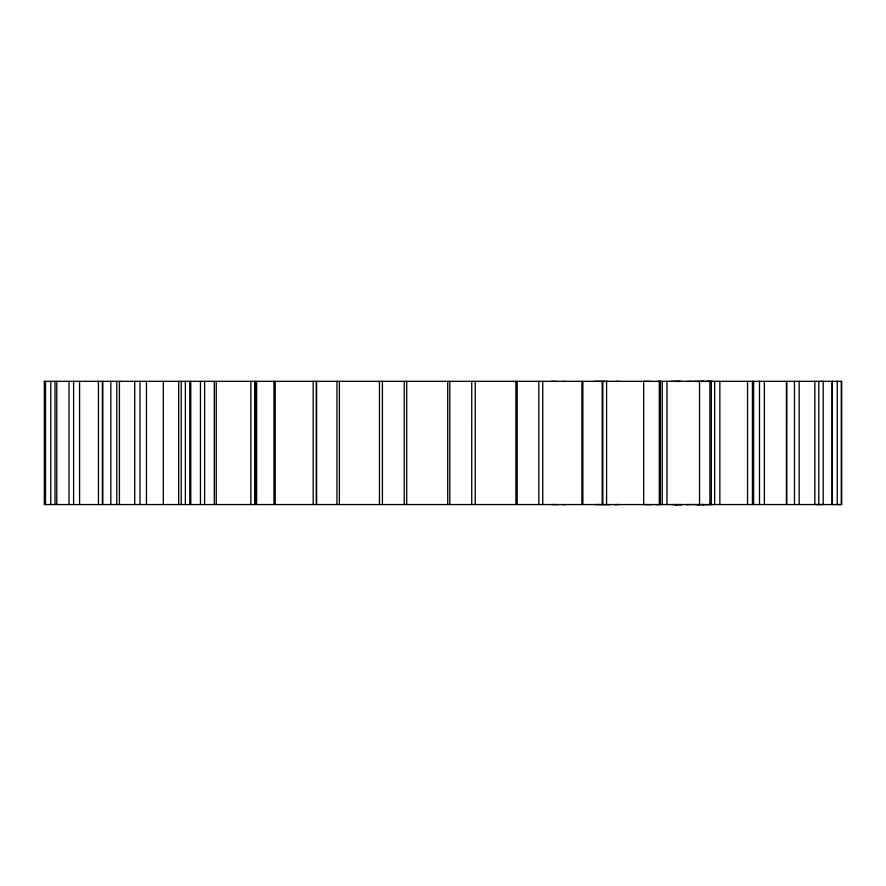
<?xml version="1.0" encoding="UTF-8"?>
<svg xmlns="http://www.w3.org/2000/svg" width="886" height="886" viewBox="0 0 886 886"><rect width="100%" height="100%" fill="white"/><g stroke="black" fill="none" stroke-linecap="round" stroke-linejoin="round"><path stroke-width="1.33" d="M45.529 504.555L45.529 381.334M50.79 504.555L50.79 381.334M55.01 504.555L55.021 381.334M56.77 504.555L56.77 381.334M69.019 504.555L69.019 381.334M73.604 504.555L73.604 381.334M79.574 504.555L79.574 381.334M98.446 504.555L98.446 381.334M102.366 504.555L102.366 381.334M102.798 504.555L102.798 381.334M110.839 504.555L110.839 381.334M116.797 504.555L116.797 381.334M119.433 504.555L119.433 381.334M134.716 504.555L134.716 381.334M139.988 504.555L139.988 381.334M146.456 504.555L146.456 381.334M163.323 504.555L163.323 381.334M178.695 504.555L178.695 381.334M181.231 504.555L181.231 381.334M185.373 504.555L185.373 381.334M189.77 504.555L189.77 381.334M190.778 504.555L190.778 381.334M200.457 504.555L200.457 381.334M204.611 504.555L204.611 381.334M214.29 504.555L214.29 381.334M216.239 504.555L216.239 381.334M250.882 504.555L250.882 381.334M254.747 504.555L254.747 381.334M255.6 504.555L255.6 381.334M256.63 504.555L256.63 381.334M273.962 504.555L273.962 381.334M275.225 504.555L275.225 381.334M313.179 504.555L313.179 381.334M316.269 504.555L316.269 381.334M316.634 504.555L316.634 381.334M336.957 504.555L336.957 381.334M339.371 504.555L339.371 381.334M379.463 504.555L379.463 381.334M382.42 504.555L382.42 381.334M404.249 504.555L404.249 381.334M406.707 504.555L406.707 381.334M447.729 504.555L447.729 381.334M449.811 504.555L449.811 381.334M471.74 504.555L471.751 381.334M475.195 504.555L475.195 381.334M515.907 504.555L515.907 381.334M517.18 504.555L517.18 381.334M538.832 504.555L538.832 381.334M542.753 504.555L542.753 381.334M581.914 504.555L581.914 381.334M582.866 504.555L582.866 381.334M602.203 504.555L602.203 381.334M602.834 504.555L602.845 381.334M606.578 504.555L606.578 381.334M643.679 504.555L643.679 381.334M659.306 504.555L659.306 381.334M660.38 504.555L660.38 381.334M662.252 504.555L662.252 381.334M666.97 504.555L666.97 381.334M699.53 504.555L699.53 381.334M709.896 504.555L709.896 381.334M711.358 504.555L711.358 381.334M714.648 504.555L714.648 381.334M719.853 504.555L719.853 381.334M747.562 504.555L747.562 381.334M752.424 504.555L752.424 381.334M753.598 504.555L753.598 381.334M759.501 504.555L759.501 381.334M764.363 504.555L764.363 381.334M786.403 504.555L786.403 381.334M786.768 504.555L786.779 381.334M794.454 504.555L794.454 381.334M799.172 504.555L799.172 381.334M814.854 504.555L814.854 381.334M818.775 504.555L818.775 381.334M823.194 504.555L823.194 381.334M832.054 504.555L832.054 381.334M832.375 504.555L832.375 381.334M837.237 381.334L837.237 504.555L841.279 504.555L841.279 381.334M618.738 381.334L615.936 381.434M618.738 504.555L614.84 504.666M674.899 381.445L676.428 381.334M674.899 504.666L676.428 504.555M660.712 381.334L657.124 381.434M660.712 504.555L655.939 504.666M691.589 381.334L687.004 381.434M691.578 504.555L685.775 504.666M709.309 381.334L704.204 381.434M675.63 504.666L681.788 504.555M712.776 381.334L707.305 381.434M712.776 504.555L706.186 504.666M563.518 381.434L565.135 381.334M703.462 381.334L697.935 381.434M562.577 504.666L565.135 504.555M703.462 504.555L696.894 504.666M678.111 381.39L681.788 381.334M702.986 504.666L706.629 504.621M820.857 381.334L821.909 381.334M816.05 504.555L821.909 504.555M594.595 381.334L607.885 381.423M594.595 504.555L610.543 504.666M670.757 381.334L679.551 381.423M670.757 504.555L682.065 504.666M643.978 381.334L650.479 381.423M643.978 504.555L651.786 504.666M551.325 381.334L557.139 381.423M551.325 504.555L558.302 504.666M695.211 381.334L698.644 381.412M696.352 504.588L699.785 504.666M701.502 381.334L703.816 381.445M701.502 504.555L703.816 504.666M693.472 381.334L695.089 381.445M693.472 504.555L695.089 504.666M44.3 381.334L44.3 504.555L841.7 504.555L841.7 381.334L44.3 381.334"/></g></svg>
